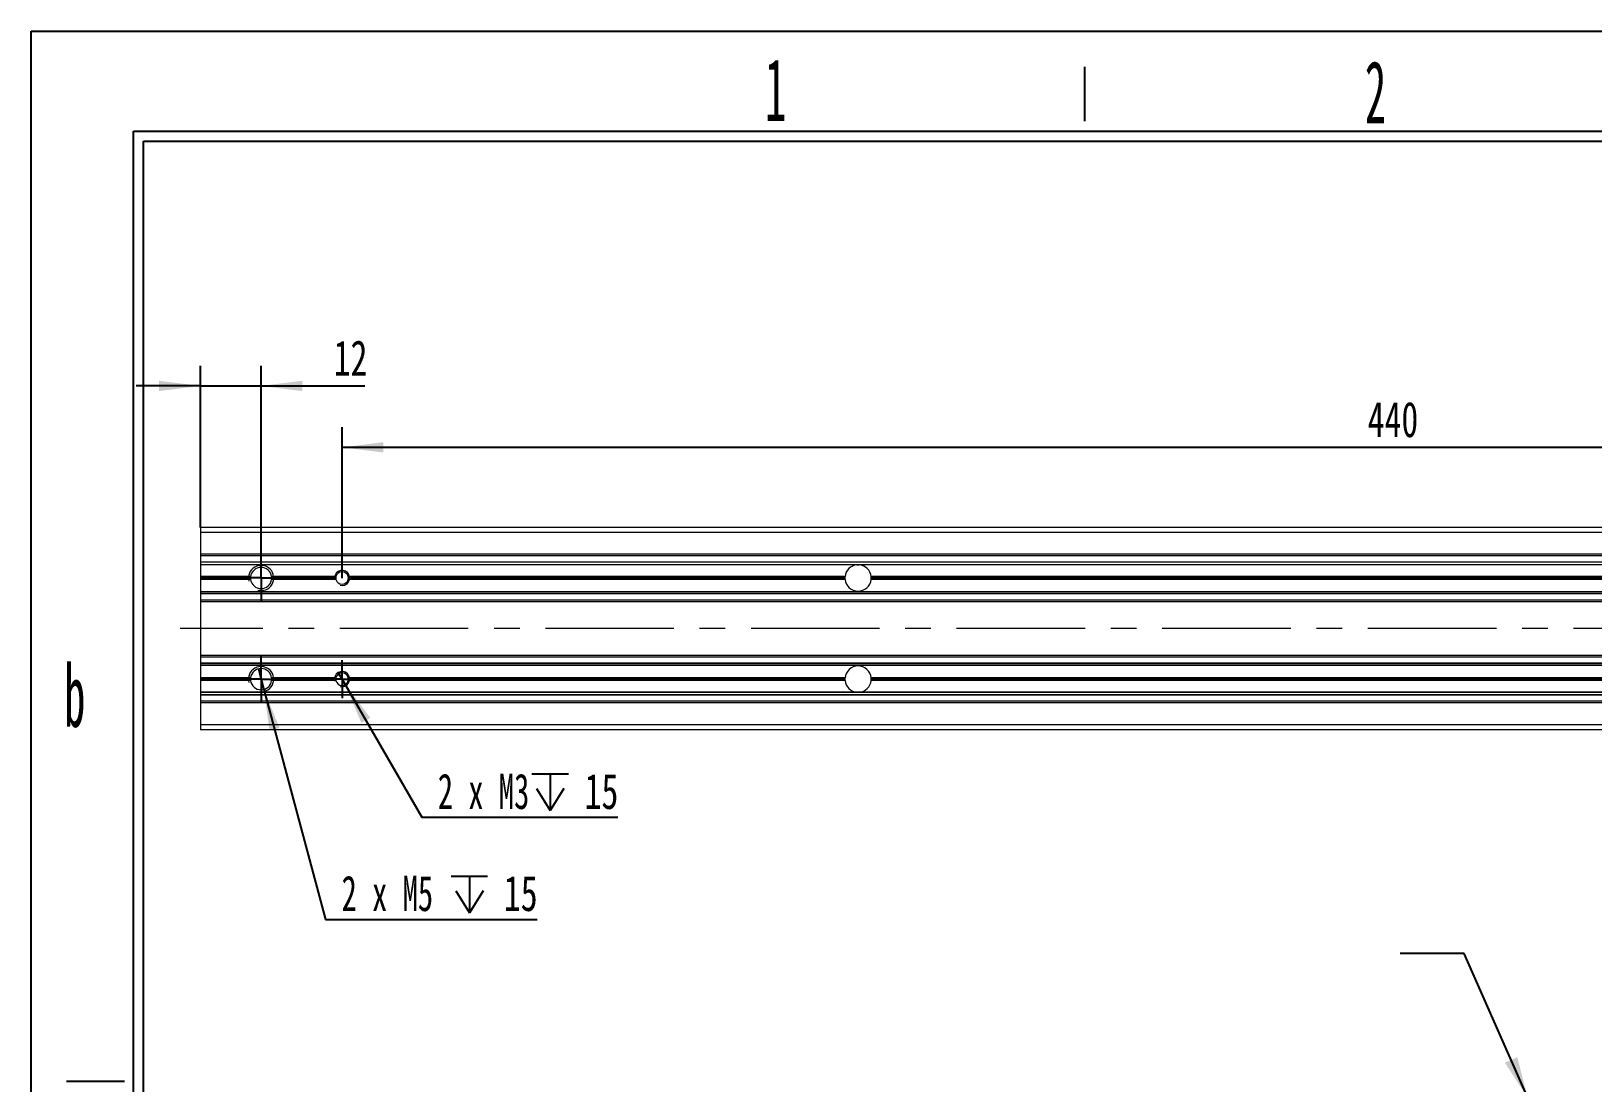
# Model space of a CAD drawing. Header units: millimetres. Extents: x 2 to 295, y 1 to 209.
# Drawn here: x 1.6 to 155.9, y 104.7 to 208.7 of the extents above; entities that cross this region are included whole.
import ezdxf

# ---------------------------------------------------------------- set-up
doc = ezdxf.new("R2010")
doc.units = ezdxf.units.MM
doc.linetypes.add('CENTERX2', pattern=[20.32, 12.7, -2.54, 2.54, -2.54])
doc.layers.add('10', color=7, linetype='Continuous')
doc.layers.add('SLD-0', color=7, linetype='Continuous')
doc.styles.add('SLDTEXTSTYLE0', font='TXT', dxfattribs={"width": 0.7})
doc.styles.add('SLDTEXTSTYLE14', font='TXT', dxfattribs={"width": 0.633333})
doc.styles.add('SLDTEXTSTYLE5', font='TXT', dxfattribs={"width": 0.5025})
doc.dimstyles.new('SLDDIMSTYLE0', dxfattribs={"dimtxt": 3.5, "dimasz": 4.08, "dimexe": 0, "dimexo": 0.0625, "dimgap": 0.875, "dimtad": 2, "dimlfac": 2, "dimrnd": 1e-09, "dimzin": 12, "dimdsep": 46, "dimtxsty": 'SLDTEXTSTYLE0', "dimsah": 1, "dimcen": 0.09, "dimadec": 0, "dimazin": 3, "dimtfac": 1, "dimtmove": 0, "dimatfit": 0, "dimfxl": 0, "dimfrac": 2, "dimtolj": 1, "dimtzin": 12, "dimarcsym": 0})
doc.dimstyles.new('SLDDIMSTYLE1', dxfattribs={"dimtxt": 3.5, "dimasz": 4.08, "dimexe": 0, "dimexo": 0.0625, "dimgap": 0.875, "dimtad": 2, "dimlfac": 2, "dimrnd": 1e-09, "dimzin": 12, "dimdsep": 46, "dimtxsty": 'SLDTEXTSTYLE0', "dimsah": 1, "dimcen": 0.09, "dimadec": 0, "dimazin": 3, "dimtfac": 1, "dimtofl": 0, "dimtmove": 0, "dimatfit": 3, "dimfxl": 0, "dimfrac": 2, "dimtolj": 1, "dimtzin": 12, "dimarcsym": 0})
doc.dimstyles.new('SLDDIMSTYLE2', dxfattribs={"dimtxt": 3.5, "dimasz": 4.08, "dimexe": 0, "dimexo": 0.0625, "dimgap": 0.875, "dimtad": 0, "dimtih": 1, "dimtoh": 1, "dimdec": 6, "dimlfac": 2, "dimrnd": 1e-09, "dimzin": 12, "dimdsep": 46, "dimtxsty": 'SLDTEXTSTYLE0', "dimblk1": 'NONE', "dimsah": 1, "dimcen": 0, "dimadec": 0, "dimazin": 3, "dimtfac": 1, "dimtmove": 0, "dimatfit": 3, "dimldrblk": 'NONE', "dimfxl": 0, "dimfrac": 2, "dimtolj": 1, "dimtzin": 12, "dimarcsym": 0})
doc.dimstyles.new('SLDDIMSTYLE6', dxfattribs={"dimtxt": 0.18, "dimasz": 4.08, "dimexe": 0, "dimexo": 0.0625, "dimgap": 0, "dimtad": 0, "dimtih": 1, "dimtoh": 1, "dimdec": 0, "dimrnd": 1e-09, "dimzin": 0, "dimdsep": 46, "dimtxsty": 'Standard', "dimsah": 1, "dimcen": 0.09, "dimadec": 0, "dimazin": 0, "dimtfac": 4.08, "dimtdec": 0, "dimtofl": 0, "dimtmove": 0, "dimatfit": 3, "dimfxl": 0, "dimfrac": 2, "dimtolj": 1, "dimtzin": 0, "dimarcsym": 0})

# ---------------------------------------------------------------- blocks, each defined once
blk = doc.blocks.new('_D')
at = {"layer": '10'}
for p, q in [((18.31, 159.62), (18.31, 175.61)), ((24.31, 154.62), (24.31, 175.61)), ((18.31, 173.61), (11.96, 173.61)), ((18.31, 173.61), (24.31, 173.61)), ((24.31, 173.61), (34.55, 173.61))]:
    blk.add_line(p, q, dxfattribs=at)
for points in [[(18.31, 173.61), (14.23, 174.12), (14.23, 173.1)], [(24.31, 173.61), (28.39, 173.1), (28.39, 174.12)]]:
    blk.add_solid(points, dxfattribs=at)
at = {"layer": '10', "insert": (31.48, 178.12), "char_height": 3.5, "attachment_point": 1, "style": 'SLDTEXTSTYLE0'}
blk.add_mtext('12', dxfattribs=at)
blk = doc.blocks.new('_D_3')
at = {"layer": '10'}
for p, q in [((32.31, 154.62), (32.31, 169.54)), ((252.31, 154.62), (252.31, 169.54)), ((32.31, 167.54), (252.31, 167.54))]:
    blk.add_line(p, q, dxfattribs=at)
for points in [[(32.31, 167.54), (36.39, 167.03), (36.39, 168.05)], [(252.31, 167.54), (248.23, 168.05), (248.23, 167.03)]]:
    blk.add_solid(points, dxfattribs=at)
at = {"layer": '10', "insert": (133.67, 172.05), "char_height": 3.5, "attachment_point": 1, "style": 'SLDTEXTSTYLE0'}
blk.add_mtext('440', dxfattribs=at)
blk = doc.blocks.new('SW_SYMBOL_HOLE_DEPTH')
at = {"layer": '10', "color": 0}
for p, q in [((0, 875), (800, 875)), ((400, 875), (400, 75)), ((100, 555), (400, 75)), ((700, 555), (400, 75))]:
    blk.add_line(p, q, dxfattribs=at)
blk = doc.blocks.new('_D_4')
at = {"layer": '10'}
for p, q in [((24.04, 145.64), (24.58, 143.61)), ((24.58, 143.61), (30.67, 120.87)), ((30.67, 120.87), (51.59, 120.87))]:
    blk.add_line(p, q, dxfattribs=at)
blk.add_solid([(24.58, 143.61), (25.14, 139.54), (26.13, 139.8)], dxfattribs=at)
at = {"layer": '10', "xscale": 0.004511737089201878, "yscale": 0.004511737089201878, "zscale": 0.004511737089201878}
blk.add_blockref('SW_SYMBOL_HOLE_DEPTH', (43.09, 121.2), dxfattribs=at)
at = {"layer": '10', "char_height": 3.5, "attachment_point": 1}
for s, insert, style in [('2 x M5', (32.26, 125.2), 'SLDTEXTSTYLE14'), ('15', (48.3, 125.2), 'SLDTEXTSTYLE0')]:
    blk.add_mtext(s, dxfattribs=dict(at, insert=insert, style=style))
blk = doc.blocks.new('_NONE')
blk = doc.blocks.new('_D_5')
at = {"layer": '10'}
for p, q in [((31.99, 145.16), (32.62, 144.08)), ((32.62, 144.08), (40.18, 130.97)), ((40.18, 130.97), (59.57, 130.97))]:
    blk.add_line(p, q, dxfattribs=at)
blk.add_solid([(32.62, 144.08), (34.22, 140.29), (35.1, 140.8)], dxfattribs=at)
at = {"layer": '10', "xscale": 0.004511737089201878, "yscale": 0.004511737089201878, "zscale": 0.004511737089201878}
blk.add_blockref('SW_SYMBOL_HOLE_DEPTH', (51.07, 131.3), dxfattribs=at)
at = {"layer": '10', "char_height": 3.5, "attachment_point": 1}
for s, insert, style in [('2 x M3', (41.77, 135.29), 'SLDTEXTSTYLE14'), ('15', (56.28, 135.29), 'SLDTEXTSTYLE0')]:
    blk.add_mtext(s, dxfattribs=dict(at, insert=insert, style=style))
blk = doc.blocks.new('SW_CENTERMARKSYMBOL_0')
at = {"layer": '10', "color": 0}
for p, q in [((0, 1.25), (0, 2.3)), ((-1.25, 0), (-2.3, 0)), ((0, 0), (-1.25, 0)), ((0, 0), (0, 1.25)), ((0, 0), (0, -1.25)), ((0, 0), (1.25, 0)), ((1.25, 0), (2.3, 0)), ((0, -1.25), (0, -2.3))]:
    blk.add_line(p, q, dxfattribs=at)
blk = doc.blocks.new('SW_CENTERMARKSYMBOL_1')
at = {"layer": '10', "color": 0}
for p, q in [((0, 1.25), (0, 2.3)), ((-1.25, 0), (-2.3, 0)), ((0, 0), (-1.25, 0)), ((0, 0), (0, 1.25)), ((0, 0), (0, -1.25)), ((0, 0), (1.25, 0)), ((1.25, 0), (2.3, 0)), ((0, -1.25), (0, -2.3))]:
    blk.add_line(p, q, dxfattribs=at)
blk = doc.blocks.new('SW_CENTERMARKSYMBOL_3')
at = {"layer": '10', "color": 0}
for p, q in [((0, 1.25), (0, 1.875)), ((-1.25, 0), (-1.875, 0)), ((0, 0), (-1.25, 0)), ((0, 0), (0, 1.25)), ((0, 0), (0, -1.25)), ((0, 0), (1.25, 0)), ((1.25, 0), (1.875, 0)), ((0, -1.25), (0, -1.875))]:
    blk.add_line(p, q, dxfattribs=at)

msp = doc.modelspace()

# ---------------------------------------------------------------- linework, layer by layer
at = {"color": 7, "linetype": 'Continuous', "lineweight": 15}
for p, q in [((266.30716415, 159.62289686), (18.30716075, 159.62289686)), ((18.30716075, 159.62289686), (18.30716075, 159.12289678)), ((266.30716415, 159.12289678), (18.30716075, 159.12289678)), ((18.30716075, 159.12289678), (18.30716075, 156.97645063)), ((266.30716415, 156.97645063), (18.30716075, 156.97645063)), ((18.30716075, 156.97645063), (18.30716075, 156.7996735)), ((266.30716415, 156.7996735), (18.30716075, 156.7996735)), ((18.30716075, 156.7996735), (18.30716075, 156.2021863)), ((266.30716415, 156.2021863), (18.30716075, 156.2021863)), ((18.30716075, 156.2021863), (18.30716075, 156.17289714)), ((266.30716415, 156.17289714), (18.30716075, 156.17289714)), ((18.30716075, 156.17289714), (18.30716075, 155.93524504)), ((266.30716415, 155.93524504), (18.30716075, 155.93524504)), ((18.30716075, 155.93524504), (18.30716075, 155.91756667)), ((83.18956213, 155.91756667), (18.30716075, 155.91756667)), ((18.30716075, 155.91756667), (18.30716075, 154.7582526)), ((206.1895618, 155.91756667), (83.42476206, 155.91756667)), ((23.26592168, 154.7582526), (18.30716075, 154.7582526)), ((18.30716075, 154.7582526), (18.30716075, 154.73984688)), ((18.30716075, 154.73984688), (23.26370233, 154.73984688)), ((18.30716075, 154.73984688), (18.30716075, 154.64057441)), ((23.25730974, 154.64057441), (18.30716075, 154.64057441)), ((18.30716075, 154.64057441), (18.30716075, 154.60521954)), ((23.25730974, 154.60521954), (18.30716075, 154.60521954)), ((18.30716075, 154.60521954), (18.30716075, 154.50594801)), ((23.26370094, 154.50594801), (18.30716075, 154.50594801)), ((18.30716075, 154.50594801), (18.30716075, 154.48754228)), ((23.26592168, 154.48754228), (18.30716075, 154.48754228)), ((18.30716075, 154.48754228), (18.30716075, 153.26787199)), ((31.69699356, 154.7582526), (25.34839993, 154.7582526)), ((31.69699356, 154.48754228), (25.34839993, 154.48754228)), ((31.69320866, 154.50594801), (25.35061881, 154.50594801)), ((25.35062067, 154.73984688), (31.69321495, 154.73984688)), ((31.68241068, 154.64057441), (25.35701187, 154.64057441)), ((31.68241068, 154.60521954), (25.35701187, 154.60521954)), ((82.01422559, 154.7582526), (32.91732788, 154.7582526)), ((82.01422559, 154.48754228), (32.91732788, 154.48754228)), ((82.01243745, 154.50594801), (32.92110649, 154.50594801)), ((32.92111277, 154.73984688), (82.01243745, 154.73984688)), ((82.00728165, 154.64057441), (32.93191053, 154.64057441)), ((82.00728165, 154.60521954), (32.93191053, 154.60521954)), ((205.01423271, 154.7582526), (84.60009487, 154.7582526)), ((205.01423271, 154.48754228), (84.60009487, 154.48754228)), ((84.60188301, 154.73984688), (205.01244457, 154.73984688)), ((205.01244457, 154.50594801), (84.60188301, 154.50594801)), ((205.00727387, 154.64057441), (84.60703881, 154.64057441)), ((205.00727387, 154.60521954), (84.60703881, 154.60521954)), ((266.30716415, 153.26787199), (18.30716075, 153.26787199)), ((18.30716075, 153.26787199), (18.30716075, 153.23251619)), ((266.30716415, 153.23251619), (18.30716075, 153.23251619)), ((18.30716075, 153.23251619), (18.30716075, 153.07289681)), ((266.30716415, 153.07289681), (18.30716075, 153.07289681)), ((18.30716075, 153.07289681), (18.30716075, 153.04360765)), ((266.30716415, 153.04360765), (18.30716075, 153.04360765)), ((18.30716075, 153.04360765), (18.30716075, 152.44612045)), ((266.30716415, 152.44612045), (18.30716075, 152.44612045)), ((18.30716075, 152.44612045), (18.30716075, 152.26934378)), ((266.30716415, 152.26934378), (18.30716075, 152.26934378)), ((18.30716075, 152.26934378), (18.30716075, 146.97645063)), ((266.30716415, 146.97645063), (18.30716075, 146.97645063)), ((18.30716075, 146.97645063), (18.30716075, 146.79967396)), ((266.30716415, 146.79967396), (18.30716075, 146.79967396)), ((18.30716075, 146.79967396), (18.30716075, 146.20218652)), ((266.30716415, 146.20218652), (18.30716075, 146.20218652)), ((18.30716075, 146.20218652), (18.30716075, 146.17289724)), ((266.30716415, 146.17289724), (18.30716075, 146.17289724)), ((18.30716075, 146.17289724), (18.30716075, 146.01327775)), ((266.30716415, 146.01327775), (18.30716075, 146.01327775)), ((18.30716075, 146.01327775), (18.30716075, 145.97792242)), ((266.30716415, 145.97792242), (18.30716075, 145.97792242)), ((18.30716075, 145.97792242), (18.30716075, 144.75825254)), ((23.26592168, 144.75825254), (18.30716075, 144.75825254)), ((18.30716075, 144.75825254), (18.30716075, 144.73984662)), ((18.30716075, 144.73984662), (23.26370233, 144.73984662)), ((18.30716075, 144.73984662), (18.30716075, 144.64057487)), ((23.25730974, 144.64057487), (18.30716075, 144.64057487)), ((18.30716075, 144.64057487), (18.30716075, 144.60521953)), ((23.25730974, 144.60521953), (18.30716075, 144.60521953)), ((18.30716075, 144.60521953), (18.30716075, 144.50594778)), ((23.26370094, 144.50594778), (18.30716075, 144.50594778)), ((18.30716075, 144.50594778), (18.30716075, 144.48754186)), ((23.26592168, 144.48754186), (18.30716075, 144.48754186)), ((18.30716075, 144.48754186), (18.30716075, 143.32822727)), ((31.69699356, 144.75825254), (25.34839993, 144.75825254)), ((31.69699356, 144.48754186), (25.34839993, 144.48754186)), ((31.69320866, 144.50594778), (25.35061881, 144.50594778)), ((25.35062067, 144.73984662), (31.69321495, 144.73984662)), ((31.68241068, 144.64057487), (25.35701187, 144.64057487)), ((31.68241068, 144.60521953), (25.35701187, 144.60521953)), ((82.01422559, 144.75825254), (32.91732788, 144.75825254)), ((82.01422559, 144.48754186), (32.91732788, 144.48754186)), ((82.01243745, 144.50594778), (32.92110649, 144.50594778)), ((32.92111277, 144.73984662), (82.01243745, 144.73984662)), ((82.00728165, 144.64057487), (32.93191053, 144.64057487)), ((82.00728165, 144.60521953), (32.93191053, 144.60521953)), ((205.01423271, 144.75825254), (84.60009487, 144.75825254)), ((205.01423271, 144.48754186), (84.60009487, 144.48754186)), ((84.60188301, 144.73984662), (205.01244457, 144.73984662)), ((205.01244457, 144.50594778), (84.60188301, 144.50594778)), ((205.00727387, 144.64057487), (84.60703881, 144.64057487)), ((205.00727387, 144.60521953), (84.60703881, 144.60521953)), ((83.18956213, 143.32822727), (18.30716075, 143.32822727)), ((18.30716075, 143.32822727), (18.30716075, 143.3105496)), ((266.30716415, 143.3105496), (18.30716075, 143.3105496)), ((18.30716075, 143.3105496), (18.30716075, 143.07289715)), ((266.30716415, 143.07289715), (18.30716075, 143.07289715)), ((18.30716075, 143.07289715), (18.30716075, 143.04360787)), ((266.30716415, 143.04360787), (18.30716075, 143.04360787)), ((18.30716075, 143.04360787), (18.30716075, 142.44612044)), ((266.30716415, 142.44612044), (18.30716075, 142.44612044)), ((18.30716075, 142.44612044), (18.30716075, 142.26934377)), ((266.30716415, 142.26934377), (18.30716075, 142.26934377)), ((18.30716075, 142.26934377), (18.30716075, 140.12289739)), ((206.1895618, 143.32822727), (83.42476206, 143.32822727)), ((266.30716415, 140.12289739), (18.30716075, 140.12289739)), ((18.30716075, 140.12289739), (18.30716075, 139.62289731)), ((266.30716415, 139.62289731), (18.30716075, 139.62289731))]:
    msp.add_line(p, q, dxfattribs=at)
at = {"color": 7, "linetype": 'Continuous', "lineweight": 0}
for centre, radius in [((24.30716069, 154.6228972), 1.25), ((32.30716069, 154.6228972), 0.75), ((24.30716069, 144.6228972), 1.25), ((32.30716069, 144.6228972), 0.75)]:
    msp.add_arc(centre, radius, 255, 195, dxfattribs=at)
at = {"color": 7, "linetype": 'Continuous', "lineweight": 15}
for centre, radius, start, end in [((83.30716069, 154.6228972), 1.3, 95.1901696722, 174.0235609108), ((83.30716069, 154.6228972), 1.3, 5.9764390894, 84.8098303279), ((24.30716069, 154.6228972), 1.05, 173.5651152461, 179.0353297993), ((24.30716069, 154.6228972), 1.05, 180.9646702001, 186.434884757), ((24.30716069, 154.6228972), 1.05, 7.4066010845, 172.5933989155), ((24.30716069, 154.6228972), 1.05, 187.4066010818, 352.5933989182), ((24.30716069, 154.6228972), 1.05, 0.9646702005, 6.4348847539), ((24.30716069, 154.6228972), 1.05, 353.565115243, 359.0353297997), ((32.30716069, 154.6228972), 0.625, 169.147326872, 178.379214476), ((32.30716069, 154.6228972), 0.625, 181.6207855223, 190.8526731326), ((32.30716069, 154.6228972), 0.625, 12.5075665362, 167.4924334638), ((32.30716069, 154.6228972), 0.625, 192.5075665308, 347.4924334692), ((32.30716069, 154.6228972), 0.625, 1.6207855237, 10.852673128), ((32.30716069, 154.6228972), 0.625, 349.1473268674, 358.3792144774), ((83.30716069, 154.6228972), 1.3, 174.806403112, 179.2208560974), ((83.30716069, 154.6228972), 1.3, 180.7791439024, 185.1935968905), ((83.30716069, 154.6228972), 1.3, 185.976439087, 354.0235609132), ((83.30716069, 154.6228972), 1.3, 0.7791439026, 5.1935968881), ((83.30716069, 154.6228972), 1.3, 354.8064031097, 359.2208560976), ((24.30716069, 144.6228972), 1.05, 7.4066010815, 172.5933989185), ((32.30716069, 144.6228972), 0.625, 12.5075665312, 167.4924334688), ((83.30716069, 144.6228972), 1.3, 5.976439087, 174.0235609132), ((24.30716069, 144.6228972), 1.05, 173.5651152432, 179.0353297997), ((24.30716069, 144.6228972), 1.05, 180.9646702006, 186.4348847541), ((24.30716069, 144.6228972), 1.05, 187.4066010847, 352.5933989153), ((24.30716069, 144.6228972), 1.05, 0.9646702001, 6.4348847568), ((24.30716069, 144.6228972), 1.05, 353.5651152459, 359.0353297993), ((32.30716069, 144.6228972), 0.625, 169.147326867, 178.3792144767), ((32.30716069, 144.6228972), 0.625, 181.620785523, 190.8526731276), ((32.30716069, 144.6228972), 0.625, 192.5075665358, 347.4924334642), ((32.30716069, 144.6228972), 0.625, 1.6207855229, 10.852673133), ((32.30716069, 144.6228972), 0.625, 349.1473268724, 358.3792144767), ((83.30716069, 144.6228972), 1.3, 174.8064031097, 179.2208560976), ((83.30716069, 144.6228972), 1.3, 180.7791439026, 185.1935968881), ((83.30716069, 144.6228972), 1.3, 185.9764390894, 264.8098303261), ((83.30716069, 144.6228972), 1.3, 275.1901696737, 354.0235609108), ((83.30716069, 144.6228972), 1.3, 0.7791439022, 5.1935968905), ((83.30716069, 144.6228972), 1.3, 354.806403112, 359.2208560973)]:
    msp.add_arc(centre, radius, start, end, dxfattribs=at)
for points, knots in [([(83.18956046, 155.91756711), (83.20877116, 155.9193121), (83.22857702, 155.92066876), (83.26785174, 155.92245144), (83.28753956, 155.92289777), (83.326857, 155.92289663), (83.34649458, 155.92245022), (83.38570792, 155.9206705), (83.4053247, 155.91933258), (83.42476092, 155.91756711)], [0, 0, 0, 0, 0.25, 0.25, 0.5, 0.5, 0.75, 0.75, 1, 1, 1, 1]), ([(23.25730951, 154.60521953), (23.25730951, 154.60521953), (23.25730361, 154.60556108), (23.25729321, 154.60621588), (23.2572828, 154.60687067), (23.25726769, 154.60785677), (23.25725144, 154.60909251), (23.25723519, 154.61032837), (23.25721749, 154.611848), (23.25720252, 154.6135256), (23.25718754, 154.61520329), (23.257175, 154.61708526), (23.25716787, 154.61901564), (23.25716073, 154.62094583), (23.25715886, 154.62297767), (23.25716268, 154.62494286), (23.25716651, 154.62690786), (23.25717612, 154.62886042), (23.25718923, 154.63063887), (23.25720235, 154.63241742), (23.25721922, 154.6340709), (23.25723588, 154.63546245), (23.25725253, 154.63685417), (23.25726929, 154.63802227), (23.25728219, 154.63887002), (23.25729509, 154.63971778), (23.25730438, 154.64026857), (23.25730786, 154.64047675), (23.25730896, 154.64054207), (23.25730951, 154.64057487), (23.25730951, 154.64057487)], [0, 0, 0, 0, 0.00001187037408, 0.00001187037408, 0.00001187037408, 0.00002374067646, 0.00002374067646, 0.00002374067646, 0.00003561205397, 0.00003561205397, 0.00003561205397, 0.0000474841637, 0.0000474841637, 0.0000474841637, 0.00005935511465, 0.00005935511465, 0.00005935511465, 0.00007122482486, 0.00007122482486, 0.00007122482486, 0.00008309514855, 0.00008309514855, 0.00008309514855, 0.00009496698258, 0.00009496698258, 0.00009496698258, 0.00010683886663, 0.00010683886663, 0.00010683886663, 0.00011051616228, 0.00011051616228, 0.00011051616228, 0.00011051616228]), ([(23.26592168, 154.48754228), (23.26585555, 154.48805123), (23.26572329, 154.48906913), (23.26539029, 154.49168235), (23.26500745, 154.49475668), (23.26460766, 154.4980497), (23.26424198, 154.50114881), (23.26394391, 154.50373083), (23.26375945, 154.50536481), (23.26367858, 154.50607731), (23.26369865, 154.50590692), (23.26370094, 154.50588747)], [0, 0, 0, 0, 0.122381305, 0.2447578842, 0.3678339168, 0.4916718374, 0.6156922911, 0.739295788, 0.8621722501, 0.9842665072, 1, 1, 1, 1]), ([(23.26370233, 154.73992231), (23.26370704, 154.73996363), (23.26371741, 154.74005469), (23.26387596, 154.74146297), (23.26413571, 154.74373091), (23.26447971, 154.74667165), (23.26487111, 154.74992476), (23.26526803, 154.75313733), (23.26561977, 154.75591998), (23.26582697, 154.75752492), (23.26590337, 154.75811194), (23.26592168, 154.7582526)], [0, 0, 0, 0, 0.1008585946, 0.2223254176, 0.3441369048, 0.4666665349, 0.5899547075, 0.713840466, 0.8377668574, 0.9611266694, 1, 1, 1, 1]), ([(25.34839993, 154.7582526), (25.34846587, 154.75774329), (25.34859775, 154.75672476), (25.34893073, 154.75411162), (25.34931424, 154.7510376), (25.34971398, 154.74774485), (25.35007967, 154.74464599), (25.35037767, 154.74206326), (25.35056203, 154.74042933), (25.35064142, 154.73971983), (25.3506228, 154.73988736), (25.35062067, 154.73990648)], [0, 0, 0, 0, 0.12240040292, 0.24477848039, 0.36785808742, 0.49166234372, 0.61568431581, 0.73931673137, 0.86217516313, 0.98427091499, 1, 1, 1, 1]), ([(25.35061881, 154.50587257), (25.3506143, 154.50583124), (25.35060437, 154.50574015), (25.3504455, 154.50433199), (25.35018623, 154.50206316), (25.34984095, 154.49912287), (25.34945084, 154.49586972), (25.34905356, 154.49265716), (25.34870135, 154.48987528), (25.34849378, 154.48826842), (25.34841807, 154.48768259), (25.34839993, 154.48754228)], [0, 0, 0, 0, 0.10085828441, 0.22232499808, 0.34416122735, 0.46666094839, 0.58998184398, 0.71383318152, 0.83776134355, 0.96114295004, 1, 1, 1, 1]), ([(25.35701187, 154.64057487), (25.35701187, 154.64057487), (25.35701777, 154.64023332), (25.35702818, 154.63957852), (25.35703858, 154.63892372), (25.35705369, 154.63793763), (25.35706994, 154.63670188), (25.35708619, 154.63546603), (25.3571039, 154.6339464), (25.35711887, 154.6322688), (25.35713384, 154.6305911), (25.35714638, 154.62870913), (25.35715352, 154.62677876), (25.35716065, 154.62484856), (25.35716253, 154.62281673), (25.3571587, 154.62085153), (25.35715487, 154.61888654), (25.35714526, 154.61693398), (25.35713215, 154.61515552), (25.35711904, 154.61337697), (25.35710216, 154.61172349), (25.35708551, 154.61033195), (25.35706885, 154.60894023), (25.35705209, 154.60777213), (25.35703919, 154.60692437), (25.3570263, 154.60607662), (25.35701701, 154.60552583), (25.35701352, 154.60531765), (25.35701243, 154.60525233), (25.35701187, 154.60521953), (25.35701187, 154.60521953)], [0, 0, 0, 0, 0.00001187037408, 0.00001187037408, 0.00001187037408, 0.00002374067646, 0.00002374067646, 0.00002374067646, 0.00003561205397, 0.00003561205397, 0.00003561205397, 0.00004748416371, 0.00004748416371, 0.00004748416371, 0.00005935511466, 0.00005935511466, 0.00005935511466, 0.00007122482487, 0.00007122482487, 0.00007122482487, 0.00008309514857, 0.00008309514857, 0.00008309514857, 0.0000949669826, 0.0000949669826, 0.0000949669826, 0.00010683886666, 0.00010683886666, 0.00010683886666, 0.00011051616231, 0.00011051616231, 0.00011051616231, 0.00011051616231]), ([(31.68241074, 154.60521953), (31.68241074, 154.60521953), (31.68240083, 154.60556098), (31.68238335, 154.60621558), (31.68236588, 154.60687016), (31.68234049, 154.60785591), (31.68231319, 154.60909121), (31.68228589, 154.61032682), (31.68225615, 154.61184619), (31.68223099, 154.61352358), (31.68220582, 154.61520124), (31.68218475, 154.61708329), (31.68217276, 154.61901383), (31.68216076, 154.62094384), (31.68215761, 154.62297557), (31.68216403, 154.62494067), (31.68217046, 154.62690521), (31.68218658, 154.62885734), (31.6822086, 154.63063548), (31.68223062, 154.63241388), (31.68225897, 154.63406729), (31.68228694, 154.63545894), (31.68231493, 154.63685107), (31.68234309, 154.63801967), (31.68236478, 154.63886795), (31.68238646, 154.63971623), (31.68240209, 154.64026759), (31.68240796, 154.64047628), (31.68240981, 154.64054191), (31.68241074, 154.64057487), (31.68241074, 154.64057487)], [0, 0, 0, 0, 0.00001186866699, 0.00001186866699, 0.00001186866699, 0.00002373713164, 0.00002373713164, 0.00002373713164, 0.00003560863049, 0.00003560863049, 0.00003560863049, 0.00004748219712, 0.00004748219712, 0.00004748219712, 0.00005935249402, 0.00005935249402, 0.00005935249402, 0.00007121928952, 0.00007121928952, 0.00007121928952, 0.00008308781291, 0.00008308781291, 0.00008308781291, 0.00009496059833, 0.00009496059833, 0.00009496059833, 0.00010683353043, 0.00010683353043, 0.00010683353043, 0.00011051962309, 0.00011051962309, 0.00011051962309, 0.00011051962309]), ([(31.69699356, 154.48754228), (31.69688084, 154.48805111), (31.69665547, 154.48906847), (31.69609008, 154.49166938), (31.69543823, 154.49474009), (31.69475222, 154.49805828), (31.69412231, 154.50119323), (31.69361283, 154.50379398), (31.693304, 154.50540105), (31.69317224, 154.50609105), (31.69320577, 154.50591735), (31.69320866, 154.50590237)], [0, 0, 0, 0, 0.1217590266, 0.2434481692, 0.3671576974, 0.4930160963, 0.6194348925, 0.744690625, 0.8677500131, 0.9885982613, 1, 1, 1, 1]), ([(31.69321495, 154.73992511), (31.69322191, 154.73996173), (31.69323737, 154.74004311), (31.69349791, 154.7414066), (31.69392901, 154.74362079), (31.69450668, 154.7465227), (31.69517142, 154.74977505), (31.69585496, 154.75302739), (31.69646694, 154.75586384), (31.69682889, 154.75751054), (31.69696158, 154.75810849), (31.69699356, 154.7582526)], [0, 0, 0, 0, 0.0975256425, 0.2167211666, 0.3368837016, 0.458984119, 0.5833324437, 0.7093716891, 0.8356601309, 0.9603922571, 1, 1, 1, 1]), ([(32.91732788, 154.7582526), (32.91744048, 154.75774338), (32.91766557, 154.7567254), (32.91823127, 154.75412526), (32.91888315, 154.75105406), (32.91956921, 154.74773571), (32.92019913, 154.74460068), (32.92070855, 154.7420002), (32.92101749, 154.74039266), (32.92114818, 154.73970695), (32.92111558, 154.73987693), (32.92111277, 154.73989158)], [0, 0, 0, 0, 0.1217764622, 0.2434384166, 0.3671820635, 0.4930403387, 0.6194590106, 0.74471462, 0.867755089, 0.9886032184, 1, 1, 1, 1]), ([(32.92110649, 154.50586977), (32.92109955, 154.50583314), (32.92108415, 154.50575173), (32.92082307, 154.50438837), (32.9203926, 154.50217314), (32.9198147, 154.49927131), (32.91915011, 154.49601888), (32.91846619, 154.49276676), (32.91785451, 154.48993093), (32.91749254, 154.48828433), (32.91735986, 154.48768639), (32.91732788, 154.48754228)], [0, 0, 0, 0, 0.0975261832, 0.2167230791, 0.3369092782, 0.4590103725, 0.5833593866, 0.7094011, 0.8356592198, 0.9603920375, 1, 1, 1, 1]), ([(32.93191064, 154.64057487), (32.93191064, 154.64057487), (32.93192055, 154.64023341), (32.93193803, 154.63957882), (32.93195551, 154.63892424), (32.9319809, 154.63793849), (32.93200819, 154.63670318), (32.93203549, 154.63546757), (32.93206524, 154.63394821), (32.9320904, 154.63227082), (32.93211556, 154.63059315), (32.93213663, 154.62871111), (32.93214863, 154.62678057), (32.93216062, 154.62485056), (32.93216378, 154.62281883), (32.93215735, 154.62085373), (32.93215093, 154.61888919), (32.9321348, 154.61693706), (32.93211279, 154.61515892), (32.93209076, 154.61338051), (32.93206242, 154.61172711), (32.93203444, 154.61033546), (32.93200646, 154.60894332), (32.93197829, 154.60777473), (32.93195661, 154.60692645), (32.93193492, 154.60607817), (32.9319193, 154.60552681), (32.93191342, 154.60531812), (32.93191158, 154.60525248), (32.93191064, 154.60521953), (32.93191064, 154.60521953)], [0, 0, 0, 0, 0.00001186866699, 0.00001186866699, 0.00001186866699, 0.00002373713164, 0.00002373713164, 0.00002373713164, 0.00003560863049, 0.00003560863049, 0.00003560863049, 0.00004748219712, 0.00004748219712, 0.00004748219712, 0.00005935249404, 0.00005935249404, 0.00005935249404, 0.00007121928954, 0.00007121928954, 0.00007121928954, 0.00008308781293, 0.00008308781293, 0.00008308781293, 0.00009496059835, 0.00009496059835, 0.00009496059835, 0.00010683353047, 0.00010683353047, 0.00010683353047, 0.00011051962313, 0.00011051962313, 0.00011051962313, 0.00011051962313]), ([(82.00728089, 154.60521953), (82.00728089, 154.60521953), (82.00727612, 154.6055611), (82.00726772, 154.60621593), (82.00725932, 154.60687077), (82.00724711, 154.60785693), (82.00723399, 154.60909276), (82.00722086, 154.61032866), (82.00720656, 154.61184834), (82.00719447, 154.61352598), (82.00718237, 154.61520369), (82.00717225, 154.61708564), (82.00716649, 154.61901599), (82.00716072, 154.62094621), (82.00715921, 154.62297807), (82.0071623, 154.62494328), (82.0071654, 154.62690836), (82.00717316, 154.628861), (82.00718375, 154.63063952), (82.00719434, 154.6324181), (82.00720797, 154.63407159), (82.00722143, 154.63546312), (82.00723488, 154.63685476), (82.00724841, 154.63802276), (82.00725883, 154.63887042), (82.00726924, 154.63971808), (82.00727675, 154.64026875), (82.00727956, 154.64047684), (82.00728044, 154.6405421), (82.00728089, 154.64057487), (82.00728089, 154.64057487)], [0, 0, 0, 0, 0.00001187069969, 0.00001187069969, 0.00001187069969, 0.00002374135261, 0.00002374135261, 0.00002374135261, 0.00003561270691, 0.00003561270691, 0.00003561270691, 0.00004748453884, 0.00004748453884, 0.00004748453884, 0.00005935561478, 0.00005935561478, 0.00005935561478, 0.00007122588129, 0.00007122588129, 0.00007122588129, 0.00008309654817, 0.00008309654817, 0.00008309654817, 0.00009496820037, 0.00009496820037, 0.00009496820037, 0.00010683988497, 0.00010683988497, 0.00010683988497, 0.00011051550228, 0.00011051550228, 0.00011051550228, 0.00011051550228]), ([(82.01422559, 154.48754228), (82.01417352, 154.48805136), (82.01406937, 154.48906953), (82.01379959, 154.49168486), (82.01348996, 154.49475997), (82.01316508, 154.49804803), (82.0128769, 154.5011406), (82.0126357, 154.5037196), (82.01248123, 154.50535761), (82.0124239, 154.50607537), (82.01243601, 154.50590498), (82.01243745, 154.50588468)], [0, 0, 0, 0, 0.1225003977, 0.244998243, 0.3679753607, 0.4914320966, 0.6149895987, 0.7383000725, 0.8611343353, 0.9834524163, 1, 1, 1, 1]), ([(82.01243745, 154.73992138), (82.01244273, 154.73996337), (82.01245434, 154.74005579), (82.01257699, 154.74147399), (82.01278708, 154.74375212), (82.01307015, 154.74669933), (82.01338267, 154.7499524), (82.01370399, 154.7531572), (82.0139813, 154.75593039), (82.01415212, 154.75752866), (82.0142114, 154.75811285), (82.01422559, 154.7582526)], [0, 0, 0, 0, 0.1014939737, 0.2233904724, 0.3455207713, 0.4680988847, 0.5911757323, 0.7146381159, 0.8381534719, 0.9612803701, 1, 1, 1, 1]), ([(84.60009487, 154.7582526), (84.60014841, 154.75774317), (84.60025549, 154.75672442), (84.60052549, 154.75410955), (84.60082971, 154.75103444), (84.60115412, 154.74774665), (84.6014495, 154.74465457), (84.60168452, 154.74207537), (84.60183437, 154.74043637), (84.60190914, 154.73972167), (84.60188579, 154.7398893), (84.60188301, 154.73990927)], [0, 0, 0, 0, 0.12252919969, 0.24502917331, 0.36796170988, 0.49142059086, 0.61499287956, 0.73829528105, 0.86113167802, 0.98345460273, 1, 1, 1, 1]), ([(84.60188301, 154.50587257), (84.60187957, 154.50583051), (84.60187201, 154.50573795), (84.60174219, 154.5043211), (84.60153216, 154.50204289), (84.60125654, 154.49909483), (84.60093617, 154.49584214), (84.60061696, 154.49263686), (84.600339, 154.48986442), (84.60016835, 154.48826621), (84.60010906, 154.48768203), (84.60009487, 154.48754228)], [0, 0, 0, 0, 0.1014929433, 0.2233801879, 0.3455110375, 0.4680776286, 0.5912037731, 0.7146667134, 0.838152742, 0.9612801955, 1, 1, 1, 1]), ([(84.60704049, 154.64057487), (84.60704049, 154.64057487), (84.60704526, 154.6402333), (84.60705366, 154.63957846), (84.60706207, 154.63892363), (84.60707427, 154.63793746), (84.6070874, 154.63670164), (84.60710052, 154.63546574), (84.60711482, 154.63394605), (84.60712691, 154.63226841), (84.60713901, 154.63059071), (84.60714914, 154.62870876), (84.6071549, 154.62677841), (84.60716066, 154.62484818), (84.60716217, 154.62281632), (84.60715908, 154.62085111), (84.60715599, 154.61888603), (84.60714823, 154.61693339), (84.60713764, 154.61515488), (84.60712704, 154.6133763), (84.60711341, 154.6117228), (84.60709996, 154.61033128), (84.60708651, 154.60893964), (84.60707297, 154.60777163), (84.60706256, 154.60692398), (84.60705214, 154.60607632), (84.60704464, 154.60552564), (84.60704182, 154.60531756), (84.60704094, 154.6052523), (84.60704049, 154.60521953), (84.60704049, 154.60521953)], [0, 0, 0, 0, 0.00001187069969, 0.00001187069969, 0.00001187069969, 0.00002374135261, 0.00002374135261, 0.00002374135261, 0.00003561270691, 0.00003561270691, 0.00003561270691, 0.00004748453884, 0.00004748453884, 0.00004748453884, 0.00005935561478, 0.00005935561478, 0.00005935561478, 0.00007122588129, 0.00007122588129, 0.00007122588129, 0.00008309654818, 0.00008309654818, 0.00008309654818, 0.00009496820038, 0.00009496820038, 0.00009496820038, 0.00010683988498, 0.00010683988498, 0.00010683988498, 0.00011051550229, 0.00011051550229, 0.00011051550229, 0.00011051550229]), ([(23.25730951, 144.60521953), (23.25730951, 144.60521953), (23.25730361, 144.60556108), (23.25729321, 144.60621588), (23.2572828, 144.60687067), (23.25726769, 144.60785677), (23.25725144, 144.60909251), (23.25723519, 144.61032837), (23.25721749, 144.611848), (23.25720252, 144.6135256), (23.25718754, 144.61520329), (23.257175, 144.61708526), (23.25716787, 144.61901564), (23.25716073, 144.62094583), (23.25715886, 144.62297767), (23.25716268, 144.62494286), (23.25716651, 144.62690786), (23.25717612, 144.62886042), (23.25718923, 144.63063887), (23.25720235, 144.63241742), (23.25721922, 144.6340709), (23.25723588, 144.63546245), (23.25725253, 144.63685417), (23.25726929, 144.63802227), (23.25728219, 144.63887002), (23.25729509, 144.63971778), (23.25730438, 144.64026857), (23.25730786, 144.64047675), (23.25730896, 144.64054207), (23.25730951, 144.64057487), (23.25730951, 144.64057487)], [0, 0, 0, 0, 0.00001187037408, 0.00001187037408, 0.00001187037408, 0.00002374067646, 0.00002374067646, 0.00002374067646, 0.00003561205397, 0.00003561205397, 0.00003561205397, 0.0000474841637, 0.0000474841637, 0.0000474841637, 0.00005935511465, 0.00005935511465, 0.00005935511465, 0.00007122482486, 0.00007122482486, 0.00007122482486, 0.00008309514855, 0.00008309514855, 0.00008309514855, 0.00009496698258, 0.00009496698258, 0.00009496698258, 0.00010683886663, 0.00010683886663, 0.00010683886663, 0.00011051616228, 0.00011051616228, 0.00011051616228, 0.00011051616228]), ([(23.26592168, 144.48754186), (23.26585555, 144.48805112), (23.26572332, 144.48906951), (23.26539026, 144.49168245), (23.26500749, 144.49475674), (23.26460765, 144.49804961), (23.26424194, 144.50114849), (23.26394395, 144.50373114), (23.26375944, 144.50536449), (23.26367858, 144.50607716), (23.26369865, 144.50590691), (23.26370094, 144.50588748)], [0, 0, 0, 0, 0.1223964889, 0.2447656417, 0.3678452058, 0.4916687314, 0.6156818228, 0.7393036291, 0.8621713229, 0.9842667602, 1, 1, 1, 1]), ([(23.26370233, 144.73992217), (23.26370704, 144.73996336), (23.26371741, 144.74005415), (23.26387598, 144.74146264), (23.26413566, 144.74373081), (23.26447978, 144.74667146), (23.26487104, 144.7499246), (23.26526806, 144.75313728), (23.26561979, 144.75591963), (23.26582695, 144.75752558), (23.26590337, 144.75811204), (23.26592168, 144.75825254)], [0, 0, 0, 0, 0.1008562625, 0.2223233689, 0.3441425175, 0.4666572684, 0.5899632609, 0.7138370071, 0.837763039, 0.9611342291, 1, 1, 1, 1]), ([(25.34839993, 144.75825254), (25.34846587, 144.75774328), (25.34859774, 144.75672488), (25.34893075, 144.75411191), (25.34931427, 144.7510377), (25.34971392, 144.74774478), (25.35007967, 144.74464591), (25.35037769, 144.74206327), (25.35056202, 144.7404299), (25.35064142, 144.73971724), (25.3506228, 144.73988748), (25.35062067, 144.73990691)], [0, 0, 0, 0, 0.1223953288, 0.2447645361, 0.3678462225, 0.4916698033, 0.61568295, 0.7393048114, 0.862171511, 0.9842670027, 1, 1, 1, 1]), ([(25.35061881, 144.50587222), (25.3506143, 144.50583104), (25.35060436, 144.50574025), (25.35044553, 144.50433176), (25.35018616, 144.50206355), (25.34984103, 144.499123), (25.34945075, 144.49586976), (25.34905361, 144.4926571), (25.34870136, 144.48987479), (25.34849376, 144.48826884), (25.34841806, 144.48768236), (25.34839993, 144.48754186)], [0, 0, 0, 0, 0.10085599967, 0.22232305365, 0.34414214965, 0.46665870548, 0.58996254445, 0.71383623717, 0.83776409785, 0.9611352347, 1, 1, 1, 1]), ([(25.35701187, 144.64057487), (25.35701187, 144.64057487), (25.35701777, 144.64023332), (25.35702818, 144.63957852), (25.35703858, 144.63892372), (25.35705369, 144.63793763), (25.35706994, 144.63670188), (25.35708619, 144.63546603), (25.3571039, 144.6339464), (25.35711887, 144.6322688), (25.35713384, 144.6305911), (25.35714638, 144.62870913), (25.35715352, 144.62677876), (25.35716065, 144.62484856), (25.35716253, 144.62281673), (25.3571587, 144.62085153), (25.35715487, 144.61888654), (25.35714526, 144.61693398), (25.35713215, 144.61515552), (25.35711904, 144.61337697), (25.35710216, 144.61172349), (25.35708551, 144.61033195), (25.35706885, 144.60894023), (25.35705209, 144.60777213), (25.35703919, 144.60692437), (25.3570263, 144.60607662), (25.35701701, 144.60552583), (25.35701352, 144.60531765), (25.35701243, 144.60525233), (25.35701187, 144.60521953), (25.35701187, 144.60521953)], [0, 0, 0, 0, 0.00001187037408, 0.00001187037408, 0.00001187037408, 0.00002374067646, 0.00002374067646, 0.00002374067646, 0.00003561205397, 0.00003561205397, 0.00003561205397, 0.00004748416371, 0.00004748416371, 0.00004748416371, 0.00005935511466, 0.00005935511466, 0.00005935511466, 0.00007122482487, 0.00007122482487, 0.00007122482487, 0.00008309514857, 0.00008309514857, 0.00008309514857, 0.0000949669826, 0.0000949669826, 0.0000949669826, 0.00010683886666, 0.00010683886666, 0.00010683886666, 0.00011051616231, 0.00011051616231, 0.00011051616231, 0.00011051616231]), ([(31.68241074, 144.60521953), (31.68241074, 144.60521953), (31.68240083, 144.60556098), (31.68238335, 144.60621558), (31.68236588, 144.60687016), (31.68234049, 144.60785591), (31.68231319, 144.60909121), (31.68228589, 144.61032682), (31.68225615, 144.61184619), (31.68223099, 144.61352358), (31.68220582, 144.61520124), (31.68218475, 144.61708329), (31.68217276, 144.61901383), (31.68216076, 144.62094384), (31.68215761, 144.62297557), (31.68216403, 144.62494067), (31.68217046, 144.62690521), (31.68218658, 144.62885734), (31.6822086, 144.63063548), (31.68223062, 144.63241388), (31.68225897, 144.63406729), (31.68228694, 144.63545894), (31.68231493, 144.63685107), (31.68234309, 144.63801967), (31.68236478, 144.63886795), (31.68238646, 144.63971623), (31.68240209, 144.64026759), (31.68240796, 144.64047628), (31.68240981, 144.64054191), (31.68241074, 144.64057487), (31.68241074, 144.64057487)], [0, 0, 0, 0, 0.00001186866699, 0.00001186866699, 0.00001186866699, 0.00002373713164, 0.00002373713164, 0.00002373713164, 0.00003560863049, 0.00003560863049, 0.00003560863049, 0.00004748219712, 0.00004748219712, 0.00004748219712, 0.00005935249402, 0.00005935249402, 0.00005935249402, 0.00007121928952, 0.00007121928952, 0.00007121928952, 0.00008308781291, 0.00008308781291, 0.00008308781291, 0.00009496059833, 0.00009496059833, 0.00009496059833, 0.00010683353043, 0.00010683353043, 0.00010683353043, 0.00011051962309, 0.00011051962309, 0.00011051962309, 0.00011051962309]), ([(31.69699356, 144.48754186), (31.69688084, 144.48805085), (31.69665549, 144.48906851), (31.69609003, 144.49166942), (31.69543827, 144.49474041), (31.69475224, 144.49805862), (31.69412231, 144.50119358), (31.69361283, 144.50379378), (31.693304, 144.50540185), (31.69317223, 144.50608853), (31.69320577, 144.50591731), (31.69320866, 144.50590255)], [0, 0, 0, 0, 0.1217672001, 0.2434552529, 0.3671787592, 0.4930390582, 0.6194512507, 0.744700448, 0.8677553858, 0.9886014296, 1, 1, 1, 1]), ([(31.69321495, 144.739925), (31.69322191, 144.73996151), (31.69323737, 144.74004264), (31.69349793, 144.74140636), (31.69392898, 144.74362096), (31.69450668, 144.74652287), (31.69517141, 144.74977519), (31.69585496, 144.75302739), (31.69646695, 144.75586375), (31.69682891, 144.75751018), (31.69696158, 144.75810836), (31.69699356, 144.75825254)], [0, 0, 0, 0, 0.0975244356, 0.2167216368, 0.3368957073, 0.4589966702, 0.5833437472, 0.709376492, 0.8356592304, 0.9603894774, 1, 1, 1, 1]), ([(32.91732788, 144.75825254), (32.9174405, 144.75774354), (32.91766567, 144.75672588), (32.91823111, 144.75412495), (32.91888324, 144.75105402), (32.91956917, 144.74773577), (32.92019914, 144.74460082), (32.92070859, 144.74200063), (32.92101746, 144.74039254), (32.92114818, 144.73970586), (32.92111558, 144.73987709), (32.92111277, 144.73989185)], [0, 0, 0, 0, 0.1217662244, 0.2434543249, 0.3671796034, 0.4930399518, 0.6194521938, 0.7447014402, 0.8677555611, 0.9886016522, 1, 1, 1, 1]), ([(32.92110649, 144.5058694), (32.92109955, 144.50583289), (32.92108414, 144.50575175), (32.9208231, 144.50438806), (32.92039257, 144.50217341), (32.9198147, 144.49927153), (32.91915014, 144.49601917), (32.91846608, 144.49276706), (32.91785459, 144.48993062), (32.91749252, 144.48828421), (32.91735986, 144.48768604), (32.91732788, 144.48754186)], [0, 0, 0, 0, 0.0975244631, 0.2167224092, 0.3368953341, 0.4589963315, 0.5833434437, 0.7093779933, 0.8356591839, 0.9603894662, 1, 1, 1, 1]), ([(32.93191064, 144.64057487), (32.93191064, 144.64057487), (32.93192055, 144.64023341), (32.93193803, 144.63957882), (32.93195551, 144.63892424), (32.9319809, 144.63793849), (32.93200819, 144.63670318), (32.93203549, 144.63546757), (32.93206524, 144.63394821), (32.9320904, 144.63227082), (32.93211556, 144.63059315), (32.93213663, 144.62871111), (32.93214863, 144.62678057), (32.93216062, 144.62485056), (32.93216378, 144.62281883), (32.93215735, 144.62085373), (32.93215093, 144.61888919), (32.9321348, 144.61693706), (32.93211279, 144.61515892), (32.93209076, 144.61338051), (32.93206242, 144.61172711), (32.93203444, 144.61033546), (32.93200646, 144.60894332), (32.93197829, 144.60777473), (32.93195661, 144.60692645), (32.93193492, 144.60607817), (32.9319193, 144.60552681), (32.93191342, 144.60531812), (32.93191158, 144.60525248), (32.93191064, 144.60521953), (32.93191064, 144.60521953)], [0, 0, 0, 0, 0.00001186866699, 0.00001186866699, 0.00001186866699, 0.00002373713164, 0.00002373713164, 0.00002373713164, 0.00003560863049, 0.00003560863049, 0.00003560863049, 0.00004748219713, 0.00004748219713, 0.00004748219713, 0.00005935249404, 0.00005935249404, 0.00005935249404, 0.00007121928954, 0.00007121928954, 0.00007121928954, 0.00008308781293, 0.00008308781293, 0.00008308781293, 0.00009496059835, 0.00009496059835, 0.00009496059835, 0.00010683353047, 0.00010683353047, 0.00010683353047, 0.00011051962312, 0.00011051962312, 0.00011051962312, 0.00011051962312]), ([(82.00728089, 144.60521953), (82.00728089, 144.60521953), (82.00727612, 144.60556109), (82.00726772, 144.60621593), (82.00725932, 144.60687077), (82.00724711, 144.60785693), (82.00723399, 144.60909276), (82.00722086, 144.61032866), (82.00720656, 144.61184834), (82.00719447, 144.61352598), (82.00718237, 144.61520369), (82.00717225, 144.61708564), (82.00716649, 144.61901599), (82.00716072, 144.62094621), (82.00715921, 144.62297807), (82.0071623, 144.62494328), (82.0071654, 144.62690836), (82.00717316, 144.628861), (82.00718375, 144.63063952), (82.00719434, 144.6324181), (82.00720797, 144.63407159), (82.00722143, 144.63546312), (82.00723488, 144.63685476), (82.00724841, 144.63802276), (82.00725883, 144.63887042), (82.00726924, 144.63971808), (82.00727675, 144.64026875), (82.00727956, 144.64047684), (82.00728044, 144.6405421), (82.00728089, 144.64057487), (82.00728089, 144.64057487)], [0, 0, 0, 0, 0.00001187069969, 0.00001187069969, 0.00001187069969, 0.00002374135261, 0.00002374135261, 0.00002374135261, 0.00003561270691, 0.00003561270691, 0.00003561270691, 0.00004748453884, 0.00004748453884, 0.00004748453884, 0.00005935561477, 0.00005935561477, 0.00005935561477, 0.00007122588129, 0.00007122588129, 0.00007122588129, 0.00008309654816, 0.00008309654816, 0.00008309654816, 0.00009496820036, 0.00009496820036, 0.00009496820036, 0.00010683988496, 0.00010683988496, 0.00010683988496, 0.00011051550227, 0.00011051550227, 0.00011051550227, 0.00011051550227]), ([(82.01422559, 144.48754186), (82.01417352, 144.48805117), (82.01406938, 144.48906974), (82.01379961, 144.49168502), (82.01348996, 144.49475997), (82.01316507, 144.4980479), (82.01287689, 144.50114041), (82.01263571, 144.50371959), (82.01248122, 144.50535738), (82.0124239, 144.506075), (82.01243601, 144.50590503), (82.01243745, 144.50588477)], [0, 0, 0, 0, 0.1225125515, 0.2450126305, 0.3679799175, 0.4914301037, 0.6149879388, 0.7383032147, 0.8611333382, 0.9834530835, 1, 1, 1, 1]), ([(82.01243745, 144.73992161), (82.01244273, 144.73996368), (82.01245434, 144.74005629), (82.012577, 144.74147353), (82.01278709, 144.74375183), (82.01307015, 144.74669935), (82.01338265, 144.74995265), (82.01370394, 144.7531575), (82.01398135, 144.75593005), (82.01415211, 144.75752839), (82.0142114, 144.75811274), (82.01422559, 144.75825254)], [0, 0, 0, 0, 0.1014946517, 0.223380504, 0.3455089159, 0.4680999638, 0.5911940672, 0.714657789, 0.8381453911, 0.9612783779, 1, 1, 1, 1]), ([(84.60009487, 144.75825254), (84.60014841, 144.75774323), (84.60025549, 144.7567247), (84.60052552, 144.75410959), (84.60082966, 144.75103423), (84.60115413, 144.74774629), (84.60144951, 144.74465434), (84.60168451, 144.74207465), (84.60183438, 144.74043702), (84.60190914, 144.73971941), (84.60188579, 144.73988937), (84.60188301, 144.73990962)], [0, 0, 0, 0, 0.1225201861, 0.2450200866, 0.367973316, 0.4914238742, 0.6149941688, 0.7382990509, 0.8611289954, 0.9834512809, 1, 1, 1, 1]), ([(84.60188301, 144.50587279), (84.60187957, 144.50583071), (84.601872, 144.50573809), (84.6017422, 144.50432089), (84.60153213, 144.50204278), (84.60125659, 144.4990946), (84.60093613, 144.49584203), (84.60061697, 144.49263685), (84.60033899, 144.48986436), (84.60016835, 144.488266), (84.60010906, 144.48768166), (84.60009487, 144.48754186)], [0, 0, 0, 0, 0.1014925921, 0.2233832924, 0.3455110165, 0.4680893003, 0.5911963694, 0.714659396, 0.8381463026, 0.961278596, 1, 1, 1, 1]), ([(84.60704049, 144.64057487), (84.60704049, 144.64057487), (84.60704526, 144.6402333), (84.60705366, 144.63957846), (84.60706207, 144.63892363), (84.60707427, 144.63793746), (84.6070874, 144.63670164), (84.60710052, 144.63546574), (84.60711482, 144.63394605), (84.60712691, 144.63226841), (84.60713901, 144.63059071), (84.60714914, 144.62870876), (84.6071549, 144.62677841), (84.60716066, 144.62484818), (84.60716217, 144.62281632), (84.60715908, 144.62085111), (84.60715599, 144.61888603), (84.60714823, 144.61693339), (84.60713764, 144.61515488), (84.60712704, 144.6133763), (84.60711341, 144.6117228), (84.60709996, 144.61033128), (84.60708651, 144.60893964), (84.60707297, 144.60777163), (84.60706256, 144.60692398), (84.60705214, 144.60607632), (84.60704464, 144.60552564), (84.60704182, 144.60531756), (84.60704094, 144.6052523), (84.60704049, 144.60521953), (84.60704049, 144.60521953)], [0, 0, 0, 0, 0.00001187069969, 0.00001187069969, 0.00001187069969, 0.00002374135261, 0.00002374135261, 0.00002374135261, 0.00003561270691, 0.00003561270691, 0.00003561270691, 0.00004748453884, 0.00004748453884, 0.00004748453884, 0.00005935561478, 0.00005935561478, 0.00005935561478, 0.00007122588129, 0.00007122588129, 0.00007122588129, 0.00008309654818, 0.00008309654818, 0.00008309654818, 0.00009496820038, 0.00009496820038, 0.00009496820038, 0.00010683988498, 0.00010683988498, 0.00010683988498, 0.0001105155023, 0.0001105155023, 0.0001105155023, 0.0001105155023]), ([(83.42476092, 143.32822728), (83.40555022, 143.3264823), (83.38574436, 143.32512564), (83.34646964, 143.32334296), (83.32678183, 143.32289663), (83.28746438, 143.32289777), (83.2678268, 143.32334418), (83.22861346, 143.3251239), (83.20899668, 143.32646181), (83.18956046, 143.32822728)], [0, 0, 0, 0, 0.25, 0.25, 0.5, 0.5, 0.75, 0.75, 1, 1, 1, 1])]:
    msp.add_open_spline(points, degree=3, knots=knots, dxfattribs=at)
at = {"layer": '10', "linetype": 'CENTERX2', "lineweight": 0}
msp.add_line((268.30716069, 149.6228972), (16.30716069, 149.6228972), dxfattribs=at)
at = {"layer": 'SLD-0'}
for p, q in [((1.59068021, 208.67374122), (295.10655869, 208.67374122)), ((1.59068021, 1.29378036), (1.59068021, 208.67374122)), ((12.67482132, 7.2189221), (12.67482132, 197.81098137)), ((12.67482132, 197.81098137), (289.18141695, 197.81098137))]:
    msp.add_line(p, q, dxfattribs=at)
at = {"layer": 'SLD-0', "color": 6, "linetype": 'Continuous'}
for p, q in [((105.70103894, 199.78602861), (105.70103894, 205.16949313)), ((11.6872977, 6.23139848), (11.6872977, 198.79850499)), ((11.6872977, 198.79850499), (290.16894058, 198.79850499)), ((10.80456243, 104.85269775), (5.06807068, 104.85269775))]:
    msp.add_line(p, q, dxfattribs=at)

# ---------------------------------------------------------------- block references
at = {"layer": '10'}
for name, p in [('SW_CENTERMARKSYMBOL_0', (24.30716069, 154.6228972)), ('SW_CENTERMARKSYMBOL_1', (24.30716069, 144.6228972)), ('SW_CENTERMARKSYMBOL_3', (32.30716069, 144.6228972))]:
    msp.add_blockref(name, p, dxfattribs=at)

# ---------------------------------------------------------------- texts
at = {"layer": 'SLD-0', "char_height": 6.17202264, "attachment_point": 1, "style": 'SLDTEXTSTYLE5'}
for s, insert in [('1', (74.11098201, 205.97118394)), ('2', (133.38806337, 205.72756183)), ('b', (4.83464325, 146.09177544))]:
    msp.add_mtext(s, dxfattribs=dict(at, insert=insert))

# ---------------------------------------------------------------- dimensions: what is measured, and where the dimension line sits
at = {"layer": '10'}
for base, p1, p2, dimstyle, picture, middle in [((24.30716069, 173.61246714), (18.30716069, 159.6228972), (24.30716069, 154.6228972), 'SLDDIMSTYLE0', '_D', (33.01201713, 173.61246714)), ((252.30716069, 167.54085676), (32.30716069, 154.6228972), (252.30716069, 154.6228972), 'SLDDIMSTYLE1', '_D_3', (135.97369567, 167.54085676))]:
    dim = msp.add_linear_dim(base=base, p1=p1, p2=p2, angle=0, dimstyle=dimstyle, dxfattribs=at)
    dim.commit()
    dim.dimension.update_dxf_attribs({"geometry": picture, "text_midpoint": middle, "dimtype": 160})
for p1, p2, text, picture, middle in [((24.03550365, 145.6371469), (24.57881773, 143.6086475), '2 x M5 {\\fGDT;x} <>\\P', '_D_4', (41.92208564, 122.94180094)), ((31.99482629, 145.16425865), (32.61949509, 144.08153574), '2 x M3{\\fGDT;x} <>\\P', '_D_5', (50.67147555, 133.0404155))]:
    dim = msp.add_diameter_dim_2p(p1=p1, p2=p2, text=text, dimstyle='SLDDIMSTYLE2', override={"dimpost": '<>'}, dxfattribs=at)
    dim.commit()
    dim.dimension.update_dxf_attribs({"geometry": picture, "text_midpoint": middle, "dimtype": 163})

# ---------------------------------------------------------------- leaders
msp.add_leader([(149.4825892, 103.24186334), (143.2179867, 117.5158945), (136.8679867, 117.5158945)], dimstyle='SLDDIMSTYLE6', dxfattribs=at)

doc.saveas('drawing.dxf')
